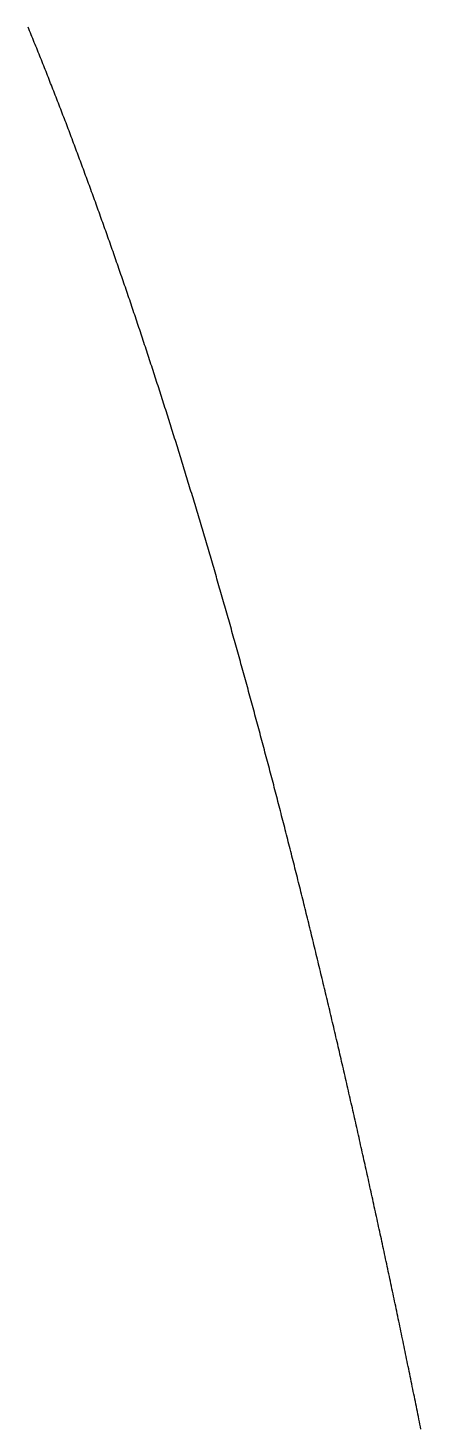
# Model space of a CAD drawing. Header units: millimetres. Extents: x 88 to 97873, y 32 to 55088.
# Drawn here: x 49178.69 to 49181.1, y 5225.95 to 5234.54 of the extents above; entities that cross this region are included whole.
import ezdxf

# ---------------------------------------------------------------- set-up
doc = ezdxf.new("R2010")
doc.units = ezdxf.units.MM
doc.header["$LTSCALE"] = 0.3

msp = doc.modelspace()

# ---------------------------------------------------------------- linework, layer by layer
for p, q in [((49178.6997, 5234.5349), (49178.6949, 5234.5467)), ((49178.7046, 5234.5231), (49178.6997, 5234.5349)), ((49178.7094, 5234.5113), (49178.7046, 5234.5231)), ((49178.7142, 5234.4995), (49178.7094, 5234.5113)), ((49178.719, 5234.4877), (49178.7142, 5234.4995)), ((49178.7238, 5234.4759), (49178.719, 5234.4877)), ((49178.7286, 5234.464), (49178.7238, 5234.4759)), ((49178.7334, 5234.4522), (49178.7286, 5234.464)), ((49178.7382, 5234.4403), (49178.7334, 5234.4522)), ((49178.743, 5234.4285), (49178.7382, 5234.4403)), ((49178.7478, 5234.4166), (49178.743, 5234.4285)), ((49178.7526, 5234.4047), (49178.7478, 5234.4166)), ((49178.7574, 5234.3928), (49178.7526, 5234.4047)), ((49178.7621, 5234.3809), (49178.7574, 5234.3928)), ((49178.7669, 5234.369), (49178.7621, 5234.3809)), ((49178.7717, 5234.357), (49178.7669, 5234.369)), ((49178.7765, 5234.3451), (49178.7717, 5234.357)), ((49178.7812, 5234.3332), (49178.7765, 5234.3451)), ((49178.786, 5234.3212), (49178.7812, 5234.3332)), ((49178.7907, 5234.3092), (49178.786, 5234.3212)), ((49178.7955, 5234.2973), (49178.7907, 5234.3092)), ((49178.8003, 5234.2853), (49178.7955, 5234.2973)), ((49178.805, 5234.2733), (49178.8003, 5234.2853)), ((49178.8098, 5234.2613), (49178.805, 5234.2733)), ((49178.8145, 5234.2493), (49178.8098, 5234.2613)), ((49178.8192, 5234.2373), (49178.8145, 5234.2493)), ((49178.824, 5234.2252), (49178.8192, 5234.2373)), ((49178.8287, 5234.2132), (49178.824, 5234.2252)), ((49178.8334, 5234.2011), (49178.8287, 5234.2132)), ((49178.8382, 5234.1891), (49178.8334, 5234.2011)), ((49178.8429, 5234.177), (49178.8382, 5234.1891)), ((49178.8476, 5234.1649), (49178.8429, 5234.177)), ((49178.8523, 5234.1528), (49178.8476, 5234.1649)), ((49178.8571, 5234.1407), (49178.8523, 5234.1528)), ((49178.8618, 5234.1286), (49178.8571, 5234.1407)), ((49178.8665, 5234.1165), (49178.8618, 5234.1286)), ((49178.8712, 5234.1044), (49178.8665, 5234.1165)), ((49178.8759, 5234.0922), (49178.8712, 5234.1044)), ((49178.8806, 5234.0801), (49178.8759, 5234.0922)), ((49178.8853, 5234.0679), (49178.8806, 5234.0801)), ((49178.89, 5234.0558), (49178.8853, 5234.0679)), ((49178.8947, 5234.0436), (49178.89, 5234.0558)), ((49178.8994, 5234.0314), (49178.8947, 5234.0436)), ((49178.904, 5234.0192), (49178.8994, 5234.0314)), ((49178.9087, 5234.007), (49178.904, 5234.0192)), ((49178.9134, 5233.9948), (49178.9087, 5234.007)), ((49178.9181, 5233.9826), (49178.9134, 5233.9948)), ((49178.9228, 5233.9704), (49178.9181, 5233.9826)), ((49178.9274, 5233.9581), (49178.9228, 5233.9704)), ((49178.9321, 5233.9459), (49178.9274, 5233.9581)), ((49178.9368, 5233.9336), (49178.9321, 5233.9459)), ((49178.9414, 5233.9214), (49178.9368, 5233.9336)), ((49178.9461, 5233.9091), (49178.9414, 5233.9214)), ((49178.9507, 5233.8968), (49178.9461, 5233.9091)), ((49178.9554, 5233.8845), (49178.9507, 5233.8968)), ((49178.96, 5233.8722), (49178.9554, 5233.8845)), ((49178.9647, 5233.8599), (49178.96, 5233.8722)), ((49178.9693, 5233.8476), (49178.9647, 5233.8599)), ((49178.9739, 5233.8352), (49178.9693, 5233.8476)), ((49178.9786, 5233.8229), (49178.9739, 5233.8352)), ((49178.9832, 5233.8105), (49178.9786, 5233.8229)), ((49178.9878, 5233.7982), (49178.9832, 5233.8105)), ((49178.9925, 5233.7858), (49178.9878, 5233.7982)), ((49178.9971, 5233.7734), (49178.9925, 5233.7858)), ((49179.0017, 5233.7611), (49178.9971, 5233.7734)), ((49179.0063, 5233.7487), (49179.0017, 5233.7611)), ((49179.0109, 5233.7363), (49179.0063, 5233.7487)), ((49179.0155, 5233.7239), (49179.0109, 5233.7363)), ((49179.0201, 5233.7114), (49179.0155, 5233.7239)), ((49179.0247, 5233.699), (49179.0201, 5233.7114)), ((49179.0293, 5233.6866), (49179.0247, 5233.699)), ((49179.0339, 5233.6741), (49179.0293, 5233.6866)), ((49179.0385, 5233.6617), (49179.0339, 5233.6741)), ((49179.0431, 5233.6492), (49179.0385, 5233.6617)), ((49179.0477, 5233.6367), (49179.0431, 5233.6492)), ((49179.0523, 5233.6242), (49179.0477, 5233.6367)), ((49179.0569, 5233.6117), (49179.0523, 5233.6242)), ((49179.0615, 5233.5992), (49179.0569, 5233.6117)), ((49179.066, 5233.5867), (49179.0615, 5233.5992)), ((49179.0706, 5233.5742), (49179.066, 5233.5867)), ((49179.0752, 5233.5617), (49179.0706, 5233.5742)), ((49179.0797, 5233.5491), (49179.0752, 5233.5617)), ((49179.0843, 5233.5366), (49179.0797, 5233.5491)), ((49179.0889, 5233.524), (49179.0843, 5233.5366)), ((49179.0934, 5233.5115), (49179.0889, 5233.524)), ((49179.098, 5233.4989), (49179.0934, 5233.5115)), ((49179.1025, 5233.4863), (49179.098, 5233.4989)), ((49179.1071, 5233.4737), (49179.1025, 5233.4863)), ((49179.1116, 5233.4611), (49179.1071, 5233.4737)), ((49179.1161, 5233.4485), (49179.1116, 5233.4611)), ((49179.1207, 5233.4359), (49179.1161, 5233.4485)), ((49179.1252, 5233.4233), (49179.1207, 5233.4359)), ((49179.1297, 5233.4107), (49179.1252, 5233.4233)), ((49179.1343, 5233.398), (49179.1297, 5233.4107)), ((49179.1388, 5233.3854), (49179.1343, 5233.398)), ((49179.1433, 5233.3727), (49179.1388, 5233.3854)), ((49179.1478, 5233.36), (49179.1433, 5233.3727)), ((49179.1524, 5233.3474), (49179.1478, 5233.36)), ((49179.1569, 5233.3347), (49179.1524, 5233.3474)), ((49179.1614, 5233.322), (49179.1569, 5233.3347)), ((49179.1659, 5233.3093), (49179.1614, 5233.322)), ((49179.1704, 5233.2966), (49179.1659, 5233.3093)), ((49179.1749, 5233.2838), (49179.1704, 5233.2966)), ((49179.1794, 5233.2711), (49179.1749, 5233.2838)), ((49179.1839, 5233.2584), (49179.1794, 5233.2711)), ((49179.1884, 5233.2456), (49179.1839, 5233.2584)), ((49179.1929, 5233.2329), (49179.1884, 5233.2456)), ((49179.1973, 5233.2201), (49179.1929, 5233.2329)), ((49179.2018, 5233.2073), (49179.1973, 5233.2201)), ((49179.2063, 5233.1946), (49179.2018, 5233.2073)), ((49179.2108, 5233.1818), (49179.2063, 5233.1946)), ((49179.2153, 5233.169), (49179.2108, 5233.1818)), ((49179.2197, 5233.1562), (49179.2153, 5233.169)), ((49179.2242, 5233.1434), (49179.2197, 5233.1562)), ((49179.2287, 5233.1305), (49179.2242, 5233.1434)), ((49179.2331, 5233.1177), (49179.2287, 5233.1305)), ((49179.2376, 5233.1049), (49179.2331, 5233.1177)), ((49179.242, 5233.092), (49179.2376, 5233.1049)), ((49179.2465, 5233.0792), (49179.242, 5233.092)), ((49179.2509, 5233.0663), (49179.2465, 5233.0792)), ((49179.2554, 5233.0534), (49179.2509, 5233.0663)), ((49179.2598, 5233.0405), (49179.2554, 5233.0534)), ((49179.2642, 5233.0277), (49179.2598, 5233.0405)), ((49179.2687, 5233.0148), (49179.2642, 5233.0277)), ((49179.2731, 5233.0019), (49179.2687, 5233.0148)), ((49179.2775, 5232.9889), (49179.2731, 5233.0019)), ((49179.282, 5232.976), (49179.2775, 5232.9889)), ((49179.2864, 5232.9631), (49179.282, 5232.976)), ((49179.2908, 5232.9502), (49179.2864, 5232.9631)), ((49179.2952, 5232.9372), (49179.2908, 5232.9502)), ((49179.2996, 5232.9243), (49179.2952, 5232.9372)), ((49179.3041, 5232.9113), (49179.2996, 5232.9243)), ((49179.3085, 5232.8983), (49179.3041, 5232.9113)), ((49179.3129, 5232.8853), (49179.3085, 5232.8983)), ((49179.3173, 5232.8723), (49179.3129, 5232.8853)), ((49179.3217, 5232.8594), (49179.3173, 5232.8723)), ((49179.3261, 5232.8463), (49179.3217, 5232.8594)), ((49179.3305, 5232.8333), (49179.3261, 5232.8463)), ((49179.3349, 5232.8203), (49179.3305, 5232.8333)), ((49179.3392, 5232.8073), (49179.3349, 5232.8203)), ((49179.3436, 5232.7943), (49179.3392, 5232.8073)), ((49179.348, 5232.7812), (49179.3436, 5232.7943)), ((49179.3524, 5232.7682), (49179.348, 5232.7812)), ((49179.3568, 5232.7551), (49179.3524, 5232.7682)), ((49179.3611, 5232.742), (49179.3568, 5232.7551)), ((49179.3655, 5232.7289), (49179.3611, 5232.742)), ((49179.3699, 5232.7159), (49179.3655, 5232.7289)), ((49179.3742, 5232.7028), (49179.3699, 5232.7159)), ((49179.3786, 5232.6897), (49179.3742, 5232.7028)), ((49179.3829, 5232.6766), (49179.3786, 5232.6897)), ((49179.3873, 5232.6634), (49179.3829, 5232.6766)), ((49179.3917, 5232.6503), (49179.3873, 5232.6634)), ((49179.396, 5232.6372), (49179.3917, 5232.6503)), ((49179.4003, 5232.624), (49179.396, 5232.6372)), ((49179.4047, 5232.6109), (49179.4003, 5232.624)), ((49179.409, 5232.5977), (49179.4047, 5232.6109)), ((49179.4134, 5232.5846), (49179.409, 5232.5977)), ((49179.4177, 5232.5714), (49179.4134, 5232.5846)), ((49179.422, 5232.5582), (49179.4177, 5232.5714)), ((49179.4264, 5232.545), (49179.422, 5232.5582)), ((49179.4307, 5232.5318), (49179.4264, 5232.545)), ((49179.435, 5232.5186), (49179.4307, 5232.5318)), ((49179.4393, 5232.5054), (49179.435, 5232.5186)), ((49179.4436, 5232.4922), (49179.4393, 5232.5054)), ((49179.4479, 5232.479), (49179.4436, 5232.4922)), ((49179.4522, 5232.4657), (49179.4479, 5232.479)), ((49179.4566, 5232.4525), (49179.4522, 5232.4657)), ((49179.4609, 5232.4393), (49179.4566, 5232.4525)), ((49179.4652, 5232.426), (49179.4609, 5232.4393)), ((49179.4695, 5232.4127), (49179.4652, 5232.426)), ((49179.4737, 5232.3995), (49179.4695, 5232.4127)), ((49179.478, 5232.3862), (49179.4737, 5232.3995)), ((49179.4823, 5232.3729), (49179.478, 5232.3862)), ((49179.4866, 5232.3596), (49179.4823, 5232.3729)), ((49179.4909, 5232.3463), (49179.4866, 5232.3596)), ((49179.4952, 5232.333), (49179.4909, 5232.3463)), ((49179.4994, 5232.3196), (49179.4952, 5232.333)), ((49179.5037, 5232.3063), (49179.4994, 5232.3196)), ((49179.508, 5232.293), (49179.5037, 5232.3063)), ((49179.5123, 5232.2796), (49179.508, 5232.293)), ((49179.5165, 5232.2663), (49179.5123, 5232.2796)), ((49179.5208, 5232.2529), (49179.5165, 5232.2663)), ((49179.525, 5232.2396), (49179.5208, 5232.2529)), ((49179.5293, 5232.2262), (49179.525, 5232.2396)), ((49179.5335, 5232.2128), (49179.5293, 5232.2262)), ((49179.5378, 5232.1994), (49179.5335, 5232.2128)), ((49179.542, 5232.186), (49179.5378, 5232.1994)), ((49179.5463, 5232.1726), (49179.542, 5232.186)), ((49179.5505, 5232.1592), (49179.5463, 5232.1726)), ((49179.5548, 5232.1458), (49179.5505, 5232.1592)), ((49179.559, 5232.1324), (49179.5548, 5232.1458)), ((49179.5632, 5232.1189), (49179.559, 5232.1324)), ((49179.5675, 5232.1055), (49179.5632, 5232.1189)), ((49179.5717, 5232.0921), (49179.5675, 5232.1055)), ((49179.5759, 5232.0786), (49179.5717, 5232.0921)), ((49179.5801, 5232.0651), (49179.5759, 5232.0786)), ((49179.5843, 5232.0517), (49179.5801, 5232.0651)), ((49179.5886, 5232.0382), (49179.5843, 5232.0517)), ((49179.5928, 5232.0247), (49179.5886, 5232.0382)), ((49179.597, 5232.0112), (49179.5928, 5232.0247)), ((49179.6012, 5231.9977), (49179.597, 5232.0112)), ((49179.6054, 5231.9842), (49179.6012, 5231.9977)), ((49179.6096, 5231.9707), (49179.6054, 5231.9842)), ((49179.6138, 5231.9572), (49179.6096, 5231.9707)), ((49179.618, 5231.9436), (49179.6138, 5231.9572)), ((49179.6222, 5231.9301), (49179.618, 5231.9436)), ((49179.6263, 5231.9166), (49179.6222, 5231.9301)), ((49179.6305, 5231.903), (49179.6263, 5231.9166)), ((49179.6347, 5231.8895), (49179.6305, 5231.903)), ((49179.6389, 5231.8759), (49179.6347, 5231.8895)), ((49179.6431, 5231.8623), (49179.6389, 5231.8759)), ((49179.6472, 5231.8487), (49179.6431, 5231.8623)), ((49179.6514, 5231.8352), (49179.6472, 5231.8487)), ((49179.6556, 5231.8216), (49179.6514, 5231.8352)), ((49179.6597, 5231.808), (49179.6556, 5231.8216)), ((49179.6639, 5231.7944), (49179.6597, 5231.808)), ((49179.668, 5231.7807), (49179.6639, 5231.7944)), ((49179.6722, 5231.7671), (49179.668, 5231.7807)), ((49179.6764, 5231.7535), (49179.6722, 5231.7671)), ((49179.6805, 5231.7399), (49179.6764, 5231.7535)), ((49179.6846, 5231.7262), (49179.6805, 5231.7399)), ((49179.6888, 5231.7126), (49179.6846, 5231.7262)), ((49179.6929, 5231.6989), (49179.6888, 5231.7126)), ((49179.6971, 5231.6852), (49179.6929, 5231.6989)), ((49179.7012, 5231.6716), (49179.6971, 5231.6852)), ((49179.7053, 5231.6579), (49179.7012, 5231.6716)), ((49179.7095, 5231.6442), (49179.7053, 5231.6579)), ((49179.7136, 5231.6305), (49179.7095, 5231.6442)), ((49179.7177, 5231.6168), (49179.7136, 5231.6305)), ((49179.7218, 5231.6031), (49179.7177, 5231.6168)), ((49179.7259, 5231.5894), (49179.7218, 5231.6031)), ((49179.7301, 5231.5757), (49179.7259, 5231.5894)), ((49179.7342, 5231.5619), (49179.7301, 5231.5757)), ((49179.7383, 5231.5482), (49179.7342, 5231.5619)), ((49179.7424, 5231.5345), (49179.7383, 5231.5482)), ((49179.7465, 5231.5207), (49179.7424, 5231.5345)), ((49179.7506, 5231.507), (49179.7465, 5231.5207)), ((49179.7547, 5231.4932), (49179.7506, 5231.507)), ((49179.7588, 5231.4794), (49179.7547, 5231.4932)), ((49179.7629, 5231.4657), (49179.7588, 5231.4794)), ((49179.767, 5231.4519), (49179.7629, 5231.4657)), ((49179.771, 5231.4381), (49179.767, 5231.4519)), ((49179.7751, 5231.4243), (49179.771, 5231.4381)), ((49179.7792, 5231.4105), (49179.7751, 5231.4243)), ((49179.7833, 5231.3967), (49179.7792, 5231.4105)), ((49179.7873, 5231.3829), (49179.7833, 5231.3967)), ((49179.7914, 5231.369), (49179.7873, 5231.3829)), ((49179.7955, 5231.3552), (49179.7914, 5231.369)), ((49179.7996, 5231.3414), (49179.7955, 5231.3552)), ((49179.8036, 5231.3275), (49179.7996, 5231.3414)), ((49179.8077, 5231.3137), (49179.8036, 5231.3275)), ((49179.8117, 5231.2998), (49179.8077, 5231.3137)), ((49179.8158, 5231.286), (49179.8117, 5231.2998)), ((49179.8198, 5231.2721), (49179.8158, 5231.286)), ((49179.8239, 5231.2582), (49179.8198, 5231.2721)), ((49179.8279, 5231.2443), (49179.8239, 5231.2582)), ((49179.832, 5231.2304), (49179.8279, 5231.2443)), ((49179.836, 5231.2165), (49179.832, 5231.2304)), ((49179.84, 5231.2026), (49179.836, 5231.2165)), ((49179.8441, 5231.1887), (49179.84, 5231.2026)), ((49179.8481, 5231.1748), (49179.8441, 5231.1887)), ((49179.8521, 5231.1609), (49179.8481, 5231.1748)), ((49179.8562, 5231.147), (49179.8521, 5231.1609)), ((49179.8602, 5231.133), (49179.8562, 5231.147)), ((49179.8642, 5231.1191), (49179.8602, 5231.133)), ((49179.8682, 5231.1051), (49179.8642, 5231.1191)), ((49179.8722, 5231.0912), (49179.8682, 5231.1051)), ((49179.8762, 5231.0772), (49179.8722, 5231.0912)), ((49179.8802, 5231.0632), (49179.8762, 5231.0772)), ((49179.8842, 5231.0493), (49179.8802, 5231.0632)), ((49179.8882, 5231.0353), (49179.8842, 5231.0493)), ((49179.8922, 5231.0213), (49179.8882, 5231.0353)), ((49179.8962, 5231.0073), (49179.8922, 5231.0213)), ((49179.9002, 5230.9933), (49179.8962, 5231.0073)), ((49179.9042, 5230.9793), (49179.9002, 5230.9933)), ((49179.9082, 5230.9653), (49179.9042, 5230.9793)), ((49179.9122, 5230.9513), (49179.9082, 5230.9653)), ((49179.9162, 5230.9372), (49179.9122, 5230.9513)), ((49179.9201, 5230.9232), (49179.9162, 5230.9372)), ((49179.9241, 5230.9092), (49179.9201, 5230.9232)), ((49179.9281, 5230.8951), (49179.9241, 5230.9092)), ((49179.9321, 5230.8811), (49179.9281, 5230.8951)), ((49179.936, 5230.867), (49179.9321, 5230.8811)), ((49179.94, 5230.853), (49179.936, 5230.867)), ((49179.944, 5230.8389), (49179.94, 5230.853)), ((49179.9479, 5230.8248), (49179.944, 5230.8389)), ((49179.9519, 5230.8107), (49179.9479, 5230.8248)), ((49179.9558, 5230.7966), (49179.9519, 5230.8107)), ((49179.9598, 5230.7825), (49179.9558, 5230.7966)), ((49179.9637, 5230.7684), (49179.9598, 5230.7825)), ((49179.9677, 5230.7543), (49179.9637, 5230.7684)), ((49179.9716, 5230.7402), (49179.9677, 5230.7543)), ((49179.9756, 5230.7261), (49179.9716, 5230.7402)), ((49179.9795, 5230.712), (49179.9756, 5230.7261)), ((49179.9834, 5230.6978), (49179.9795, 5230.712)), ((49179.9873, 5230.6837), (49179.9834, 5230.6978)), ((49179.9913, 5230.6695), (49179.9873, 5230.6837)), ((49179.9952, 5230.6554), (49179.9913, 5230.6695)), ((49179.9991, 5230.6412), (49179.9952, 5230.6554)), ((49180.003, 5230.6271), (49179.9991, 5230.6412)), ((49180.007, 5230.6129), (49180.003, 5230.6271)), ((49180.0109, 5230.5987), (49180.007, 5230.6129)), ((49180.0148, 5230.5846), (49180.0109, 5230.5987)), ((49180.0187, 5230.5704), (49180.0148, 5230.5846)), ((49180.0226, 5230.5562), (49180.0187, 5230.5704)), ((49180.0265, 5230.542), (49180.0226, 5230.5562)), ((49180.0304, 5230.5278), (49180.0265, 5230.542)), ((49180.0343, 5230.5136), (49180.0304, 5230.5278)), ((49180.0382, 5230.4993), (49180.0343, 5230.5136)), ((49180.0421, 5230.4851), (49180.0382, 5230.4993)), ((49180.046, 5230.4709), (49180.0421, 5230.4851)), ((49180.0499, 5230.4567), (49180.046, 5230.4709)), ((49180.0537, 5230.4424), (49180.0499, 5230.4567)), ((49180.0576, 5230.4282), (49180.0537, 5230.4424)), ((49180.0615, 5230.4139), (49180.0576, 5230.4282)), ((49180.0654, 5230.3997), (49180.0615, 5230.4139)), ((49180.0692, 5230.3854), (49180.0654, 5230.3997)), ((49180.0731, 5230.3711), (49180.0692, 5230.3854)), ((49180.077, 5230.3568), (49180.0731, 5230.3711)), ((49180.0808, 5230.3426), (49180.077, 5230.3568)), ((49180.0847, 5230.3283), (49180.0808, 5230.3426)), ((49180.0886, 5230.314), (49180.0847, 5230.3283)), ((49180.0924, 5230.2997), (49180.0886, 5230.314)), ((49180.0963, 5230.2854), (49180.0924, 5230.2997)), ((49180.1001, 5230.2711), (49180.0963, 5230.2854)), ((49180.104, 5230.2567), (49180.1001, 5230.2711)), ((49180.1078, 5230.2424), (49180.104, 5230.2567)), ((49180.1116, 5230.2281), (49180.1078, 5230.2424)), ((49180.1155, 5230.2138), (49180.1116, 5230.2281)), ((49180.1193, 5230.1994), (49180.1155, 5230.2138)), ((49180.1231, 5230.1851), (49180.1193, 5230.1994)), ((49180.127, 5230.1707), (49180.1231, 5230.1851)), ((49180.1308, 5230.1564), (49180.127, 5230.1707)), ((49180.1346, 5230.142), (49180.1308, 5230.1564)), ((49180.1384, 5230.1276), (49180.1346, 5230.142)), ((49180.1423, 5230.1133), (49180.1384, 5230.1276)), ((49180.1461, 5230.0989), (49180.1423, 5230.1133)), ((49180.1499, 5230.0845), (49180.1461, 5230.0989)), ((49180.1537, 5230.0701), (49180.1499, 5230.0845)), ((49180.1575, 5230.0557), (49180.1537, 5230.0701)), ((49180.1613, 5230.0413), (49180.1575, 5230.0557)), ((49180.1651, 5230.0269), (49180.1613, 5230.0413)), ((49180.1689, 5230.0125), (49180.1651, 5230.0269)), ((49180.1727, 5229.9981), (49180.1689, 5230.0125)), ((49180.1765, 5229.9836), (49180.1727, 5229.9981)), ((49180.1803, 5229.9692), (49180.1765, 5229.9836)), ((49180.1841, 5229.9548), (49180.1803, 5229.9692)), ((49180.1879, 5229.9403), (49180.1841, 5229.9548)), ((49180.1917, 5229.9259), (49180.1879, 5229.9403)), ((49180.1954, 5229.9114), (49180.1917, 5229.9259)), ((49180.1992, 5229.897), (49180.1954, 5229.9114)), ((49180.203, 5229.8825), (49180.1992, 5229.897)), ((49180.2068, 5229.8681), (49180.203, 5229.8825)), ((49180.2105, 5229.8536), (49180.2068, 5229.8681)), ((49180.2143, 5229.8391), (49180.2105, 5229.8536)), ((49180.2181, 5229.8246), (49180.2143, 5229.8391)), ((49180.2218, 5229.8101), (49180.2181, 5229.8246)), ((49180.2256, 5229.7956), (49180.2218, 5229.8101)), ((49180.2293, 5229.7811), (49180.2256, 5229.7956)), ((49180.2331, 5229.7666), (49180.2293, 5229.7811)), ((49180.2368, 5229.7521), (49180.2331, 5229.7666)), ((49180.2406, 5229.7376), (49180.2368, 5229.7521)), ((49180.2443, 5229.7231), (49180.2406, 5229.7376)), ((49180.2481, 5229.7086), (49180.2443, 5229.7231)), ((49180.2518, 5229.694), (49180.2481, 5229.7086)), ((49180.2555, 5229.6795), (49180.2518, 5229.694)), ((49180.2593, 5229.6649), (49180.2555, 5229.6795)), ((49180.263, 5229.6504), (49180.2593, 5229.6649)), ((49180.2667, 5229.6358), (49180.263, 5229.6504)), ((49180.2705, 5229.6213), (49180.2667, 5229.6358)), ((49180.2742, 5229.6067), (49180.2705, 5229.6213)), ((49180.2779, 5229.5922), (49180.2742, 5229.6067)), ((49180.2816, 5229.5776), (49180.2779, 5229.5922)), ((49180.2853, 5229.563), (49180.2816, 5229.5776)), ((49180.289, 5229.5484), (49180.2853, 5229.563)), ((49180.2927, 5229.5338), (49180.289, 5229.5484)), ((49180.2964, 5229.5192), (49180.2927, 5229.5338)), ((49180.3002, 5229.5046), (49180.2964, 5229.5192)), ((49180.3039, 5229.49), (49180.3002, 5229.5046)), ((49180.3076, 5229.4754), (49180.3039, 5229.49)), ((49180.3112, 5229.4608), (49180.3076, 5229.4754)), ((49180.3149, 5229.4462), (49180.3112, 5229.4608)), ((49180.3186, 5229.4316), (49180.3149, 5229.4462)), ((49180.3223, 5229.4169), (49180.3186, 5229.4316)), ((49180.326, 5229.4023), (49180.3223, 5229.4169)), ((49180.3297, 5229.3877), (49180.326, 5229.4023)), ((49180.3334, 5229.373), (49180.3297, 5229.3877)), ((49180.337, 5229.3584), (49180.3334, 5229.373)), ((49180.3407, 5229.3437), (49180.337, 5229.3584)), ((49180.3444, 5229.3291), (49180.3407, 5229.3437)), ((49180.348, 5229.3144), (49180.3444, 5229.3291)), ((49180.3517, 5229.2997), (49180.348, 5229.3144)), ((49180.3554, 5229.2851), (49180.3517, 5229.2997)), ((49180.359, 5229.2704), (49180.3554, 5229.2851)), ((49180.3627, 5229.2557), (49180.359, 5229.2704)), ((49180.3663, 5229.241), (49180.3627, 5229.2557)), ((49180.37, 5229.2263), (49180.3663, 5229.241)), ((49180.3737, 5229.2116), (49180.37, 5229.2263)), ((49180.3773, 5229.1969), (49180.3737, 5229.2116)), ((49180.3809, 5229.1822), (49180.3773, 5229.1969)), ((49180.3846, 5229.1675), (49180.3809, 5229.1822)), ((49180.3882, 5229.1528), (49180.3846, 5229.1675)), ((49180.3919, 5229.138), (49180.3882, 5229.1528)), ((49180.3955, 5229.1233), (49180.3919, 5229.138)), ((49180.3991, 5229.1086), (49180.3955, 5229.1233)), ((49180.4027, 5229.0939), (49180.3991, 5229.1086)), ((49180.4064, 5229.0791), (49180.4027, 5229.0939)), ((49180.41, 5229.0644), (49180.4064, 5229.0791)), ((49180.4136, 5229.0496), (49180.41, 5229.0644)), ((49180.4172, 5229.0349), (49180.4136, 5229.0496)), ((49180.4208, 5229.0201), (49180.4172, 5229.0349)), ((49180.4245, 5229.0053), (49180.4208, 5229.0201)), ((49180.4281, 5228.9906), (49180.4245, 5229.0053)), ((49180.4317, 5228.9758), (49180.4281, 5228.9906)), ((49180.4353, 5228.961), (49180.4317, 5228.9758)), ((49180.4389, 5228.9462), (49180.4353, 5228.961)), ((49180.4425, 5228.9314), (49180.4389, 5228.9462)), ((49180.4461, 5228.9166), (49180.4425, 5228.9314)), ((49180.4497, 5228.9019), (49180.4461, 5228.9166)), ((49180.4533, 5228.8871), (49180.4497, 5228.9019)), ((49180.4568, 5228.8722), (49180.4533, 5228.8871)), ((49180.4604, 5228.8574), (49180.4568, 5228.8722)), ((49180.464, 5228.8426), (49180.4604, 5228.8574)), ((49180.4676, 5228.8278), (49180.464, 5228.8426)), ((49180.4712, 5228.813), (49180.4676, 5228.8278)), ((49180.4747, 5228.7981), (49180.4712, 5228.813)), ((49180.4783, 5228.7833), (49180.4747, 5228.7981)), ((49180.4819, 5228.7685), (49180.4783, 5228.7833)), ((49180.4855, 5228.7536), (49180.4819, 5228.7685)), ((49180.489, 5228.7388), (49180.4855, 5228.7536)), ((49180.4926, 5228.7239), (49180.489, 5228.7388)), ((49180.4961, 5228.7091), (49180.4926, 5228.7239)), ((49180.4997, 5228.6942), (49180.4961, 5228.7091)), ((49180.5032, 5228.6794), (49180.4997, 5228.6942)), ((49180.5068, 5228.6645), (49180.5032, 5228.6794)), ((49180.5103, 5228.6496), (49180.5068, 5228.6645)), ((49180.5139, 5228.6347), (49180.5103, 5228.6496)), ((49180.5174, 5228.6199), (49180.5139, 5228.6347)), ((49180.521, 5228.605), (49180.5174, 5228.6199)), ((49180.5245, 5228.5901), (49180.521, 5228.605)), ((49180.528, 5228.5752), (49180.5245, 5228.5901)), ((49180.5316, 5228.5603), (49180.528, 5228.5752)), ((49180.5351, 5228.5454), (49180.5316, 5228.5603)), ((49180.5386, 5228.5305), (49180.5351, 5228.5454)), ((49180.5422, 5228.5156), (49180.5386, 5228.5305)), ((49180.5457, 5228.5006), (49180.5422, 5228.5156)), ((49180.5492, 5228.4857), (49180.5457, 5228.5006)), ((49180.5527, 5228.4708), (49180.5492, 5228.4857)), ((49180.5562, 5228.4559), (49180.5527, 5228.4708)), ((49180.5597, 5228.4409), (49180.5562, 5228.4559)), ((49180.5633, 5228.426), (49180.5597, 5228.4409)), ((49180.5668, 5228.4111), (49180.5633, 5228.426)), ((49180.5703, 5228.3961), (49180.5668, 5228.4111)), ((49180.5738, 5228.3812), (49180.5703, 5228.3961)), ((49180.5773, 5228.3662), (49180.5738, 5228.3812)), ((49180.5808, 5228.3513), (49180.5773, 5228.3662)), ((49180.5843, 5228.3363), (49180.5808, 5228.3513)), ((49180.5877, 5228.3213), (49180.5843, 5228.3363)), ((49180.5912, 5228.3064), (49180.5877, 5228.3213)), ((49180.5947, 5228.2914), (49180.5912, 5228.3064)), ((49180.5982, 5228.2764), (49180.5947, 5228.2914)), ((49180.6017, 5228.2614), (49180.5982, 5228.2764)), ((49180.6052, 5228.2464), (49180.6017, 5228.2614)), ((49180.6086, 5228.2314), (49180.6052, 5228.2464)), ((49180.6121, 5228.2165), (49180.6086, 5228.2314)), ((49180.6156, 5228.2015), (49180.6121, 5228.2165)), ((49180.619, 5228.1865), (49180.6156, 5228.2015)), ((49180.6225, 5228.1714), (49180.619, 5228.1865)), ((49180.626, 5228.1564), (49180.6225, 5228.1714)), ((49180.6294, 5228.1414), (49180.626, 5228.1564)), ((49180.6329, 5228.1264), (49180.6294, 5228.1414)), ((49180.6363, 5228.1114), (49180.6329, 5228.1264)), ((49180.6398, 5228.0964), (49180.6363, 5228.1114)), ((49180.6432, 5228.0813), (49180.6398, 5228.0964)), ((49180.6467, 5228.0663), (49180.6432, 5228.0813)), ((49180.6501, 5228.0513), (49180.6467, 5228.0663)), ((49180.6536, 5228.0362), (49180.6501, 5228.0513)), ((49180.657, 5228.0212), (49180.6536, 5228.0362)), ((49180.6604, 5228.0061), (49180.657, 5228.0212)), ((49180.6639, 5227.9911), (49180.6604, 5228.0061)), ((49180.6673, 5227.976), (49180.6639, 5227.9911)), ((49180.6707, 5227.961), (49180.6673, 5227.976)), ((49180.6742, 5227.9459), (49180.6707, 5227.961)), ((49180.6776, 5227.9308), (49180.6742, 5227.9459)), ((49180.681, 5227.9157), (49180.6776, 5227.9308)), ((49180.6844, 5227.9007), (49180.681, 5227.9157)), ((49180.6878, 5227.8856), (49180.6844, 5227.9007)), ((49180.6913, 5227.8705), (49180.6878, 5227.8856)), ((49180.6947, 5227.8554), (49180.6913, 5227.8705)), ((49180.6981, 5227.8403), (49180.6947, 5227.8554)), ((49180.7015, 5227.8252), (49180.6981, 5227.8403)), ((49180.7049, 5227.8101), (49180.7015, 5227.8252)), ((49180.7083, 5227.795), (49180.7049, 5227.8101)), ((49180.7117, 5227.7799), (49180.7083, 5227.795)), ((49180.7151, 5227.7648), (49180.7117, 5227.7799)), ((49180.7185, 5227.7497), (49180.7151, 5227.7648)), ((49180.7219, 5227.7346), (49180.7185, 5227.7497)), ((49180.7252, 5227.7195), (49180.7219, 5227.7346)), ((49180.7286, 5227.7044), (49180.7252, 5227.7195)), ((49180.732, 5227.6892), (49180.7286, 5227.7044)), ((49180.7354, 5227.6741), (49180.732, 5227.6892)), ((49180.7388, 5227.659), (49180.7354, 5227.6741)), ((49180.7421, 5227.6438), (49180.7388, 5227.659)), ((49180.7455, 5227.6287), (49180.7421, 5227.6438)), ((49180.7489, 5227.6136), (49180.7455, 5227.6287)), ((49180.7523, 5227.5984), (49180.7489, 5227.6136)), ((49180.7556, 5227.5833), (49180.7523, 5227.5984)), ((49180.759, 5227.5681), (49180.7556, 5227.5833)), ((49180.7623, 5227.5529), (49180.759, 5227.5681)), ((49180.7657, 5227.5378), (49180.7623, 5227.5529)), ((49180.769, 5227.5226), (49180.7657, 5227.5378)), ((49180.7724, 5227.5074), (49180.769, 5227.5226)), ((49180.7758, 5227.4923), (49180.7724, 5227.5074)), ((49180.7791, 5227.4771), (49180.7758, 5227.4923)), ((49180.7824, 5227.4619), (49180.7791, 5227.4771)), ((49180.7858, 5227.4467), (49180.7824, 5227.4619)), ((49180.7891, 5227.4316), (49180.7858, 5227.4467)), ((49180.7925, 5227.4164), (49180.7891, 5227.4316)), ((49180.7958, 5227.4012), (49180.7925, 5227.4164)), ((49180.7991, 5227.386), (49180.7958, 5227.4012)), ((49180.8025, 5227.3708), (49180.7991, 5227.386)), ((49180.8058, 5227.3556), (49180.8025, 5227.3708)), ((49180.8091, 5227.3404), (49180.8058, 5227.3556)), ((49180.8124, 5227.3252), (49180.8091, 5227.3404)), ((49180.8157, 5227.31), (49180.8124, 5227.3252)), ((49180.8191, 5227.2947), (49180.8157, 5227.31)), ((49180.8224, 5227.2795), (49180.8191, 5227.2947)), ((49180.8257, 5227.2643), (49180.8224, 5227.2795)), ((49180.829, 5227.2491), (49180.8257, 5227.2643)), ((49180.8323, 5227.2339), (49180.829, 5227.2491)), ((49180.8356, 5227.2186), (49180.8323, 5227.2339)), ((49180.8389, 5227.2034), (49180.8356, 5227.2186)), ((49180.8422, 5227.1882), (49180.8389, 5227.2034)), ((49180.8455, 5227.1729), (49180.8422, 5227.1882)), ((49180.8488, 5227.1577), (49180.8455, 5227.1729)), ((49180.8521, 5227.1424), (49180.8488, 5227.1577)), ((49180.8554, 5227.1272), (49180.8521, 5227.1424)), ((49180.8587, 5227.1119), (49180.8554, 5227.1272)), ((49180.8619, 5227.0967), (49180.8587, 5227.1119)), ((49180.8652, 5227.0814), (49180.8619, 5227.0967)), ((49180.8685, 5227.0662), (49180.8652, 5227.0814)), ((49180.8718, 5227.0509), (49180.8685, 5227.0662)), ((49180.8751, 5227.0356), (49180.8718, 5227.0509)), ((49180.8783, 5227.0204), (49180.8751, 5227.0356)), ((49180.8816, 5227.0051), (49180.8783, 5227.0204)), ((49180.8849, 5226.9898), (49180.8816, 5227.0051)), ((49180.8881, 5226.9745), (49180.8849, 5226.9898)), ((49180.8914, 5226.9592), (49180.8881, 5226.9745)), ((49180.8947, 5226.944), (49180.8914, 5226.9592)), ((49180.8979, 5226.9287), (49180.8947, 5226.944)), ((49180.9012, 5226.9134), (49180.8979, 5226.9287)), ((49180.9044, 5226.8981), (49180.9012, 5226.9134)), ((49180.9077, 5226.8828), (49180.9044, 5226.8981)), ((49180.9109, 5226.8675), (49180.9077, 5226.8828)), ((49180.9142, 5226.8522), (49180.9109, 5226.8675)), ((49180.9174, 5226.8369), (49180.9142, 5226.8522)), ((49180.9206, 5226.8216), (49180.9174, 5226.8369)), ((49180.9239, 5226.8063), (49180.9206, 5226.8216)), ((49180.9271, 5226.7909), (49180.9239, 5226.8063)), ((49180.9303, 5226.7756), (49180.9271, 5226.7909)), ((49180.9336, 5226.7603), (49180.9303, 5226.7756)), ((49180.9368, 5226.745), (49180.9336, 5226.7603)), ((49180.94, 5226.7297), (49180.9368, 5226.745)), ((49180.9432, 5226.7143), (49180.94, 5226.7297)), ((49180.9465, 5226.699), (49180.9432, 5226.7143)), ((49180.9497, 5226.6837), (49180.9465, 5226.699)), ((49180.9529, 5226.6683), (49180.9497, 5226.6837)), ((49180.9561, 5226.653), (49180.9529, 5226.6683)), ((49180.9593, 5226.6377), (49180.9561, 5226.653)), ((49180.9625, 5226.6223), (49180.9593, 5226.6377)), ((49180.9657, 5226.607), (49180.9625, 5226.6223)), ((49180.9689, 5226.5916), (49180.9657, 5226.607)), ((49180.9721, 5226.5763), (49180.9689, 5226.5916)), ((49180.9753, 5226.5609), (49180.9721, 5226.5763)), ((49180.9785, 5226.5456), (49180.9753, 5226.5609)), ((49180.9817, 5226.5302), (49180.9785, 5226.5456)), ((49180.9849, 5226.5148), (49180.9817, 5226.5302)), ((49180.9881, 5226.4995), (49180.9849, 5226.5148)), ((49180.9913, 5226.4841), (49180.9881, 5226.4995)), ((49180.9945, 5226.4687), (49180.9913, 5226.4841)), ((49180.9976, 5226.4534), (49180.9945, 5226.4687)), ((49181.0008, 5226.438), (49180.9976, 5226.4534)), ((49181.004, 5226.4226), (49181.0008, 5226.438)), ((49181.0072, 5226.4072), (49181.004, 5226.4226)), ((49181.0103, 5226.3918), (49181.0072, 5226.4072)), ((49181.0135, 5226.3765), (49181.0103, 5226.3918)), ((49181.0167, 5226.3611), (49181.0135, 5226.3765)), ((49181.0198, 5226.3457), (49181.0167, 5226.3611)), ((49181.023, 5226.3303), (49181.0198, 5226.3457)), ((49181.0262, 5226.3149), (49181.023, 5226.3303)), ((49181.0293, 5226.2995), (49181.0262, 5226.3149)), ((49181.0325, 5226.2841), (49181.0293, 5226.2995)), ((49181.0356, 5226.2687), (49181.0325, 5226.2841)), ((49181.0388, 5226.2533), (49181.0356, 5226.2687)), ((49181.0419, 5226.2379), (49181.0388, 5226.2533)), ((49181.045, 5226.2225), (49181.0419, 5226.2379)), ((49181.0482, 5226.2071), (49181.045, 5226.2225)), ((49181.0513, 5226.1917), (49181.0482, 5226.2071)), ((49181.0545, 5226.1762), (49181.0513, 5226.1917)), ((49181.0576, 5226.1608), (49181.0545, 5226.1762)), ((49181.0607, 5226.1454), (49181.0576, 5226.1608)), ((49181.0639, 5226.13), (49181.0607, 5226.1454)), ((49181.067, 5226.1146), (49181.0639, 5226.13)), ((49181.0701, 5226.0991), (49181.067, 5226.1146)), ((49181.0732, 5226.0837), (49181.0701, 5226.0991)), ((49181.0764, 5226.0683), (49181.0732, 5226.0837)), ((49181.0795, 5226.0528), (49181.0764, 5226.0683)), ((49181.0826, 5226.0374), (49181.0795, 5226.0528)), ((49181.0857, 5226.022), (49181.0826, 5226.0374)), ((49181.0888, 5226.0065), (49181.0857, 5226.022)), ((49181.0919, 5225.9911), (49181.0888, 5226.0065)), ((49181.095, 5225.9756), (49181.0919, 5225.9911)), ((49181.0981, 5225.9602), (49181.095, 5225.9756)), ((49181.1012, 5225.9447), (49181.0981, 5225.9602))]:
    msp.add_line(p, q)

doc.saveas('drawing.dxf')
